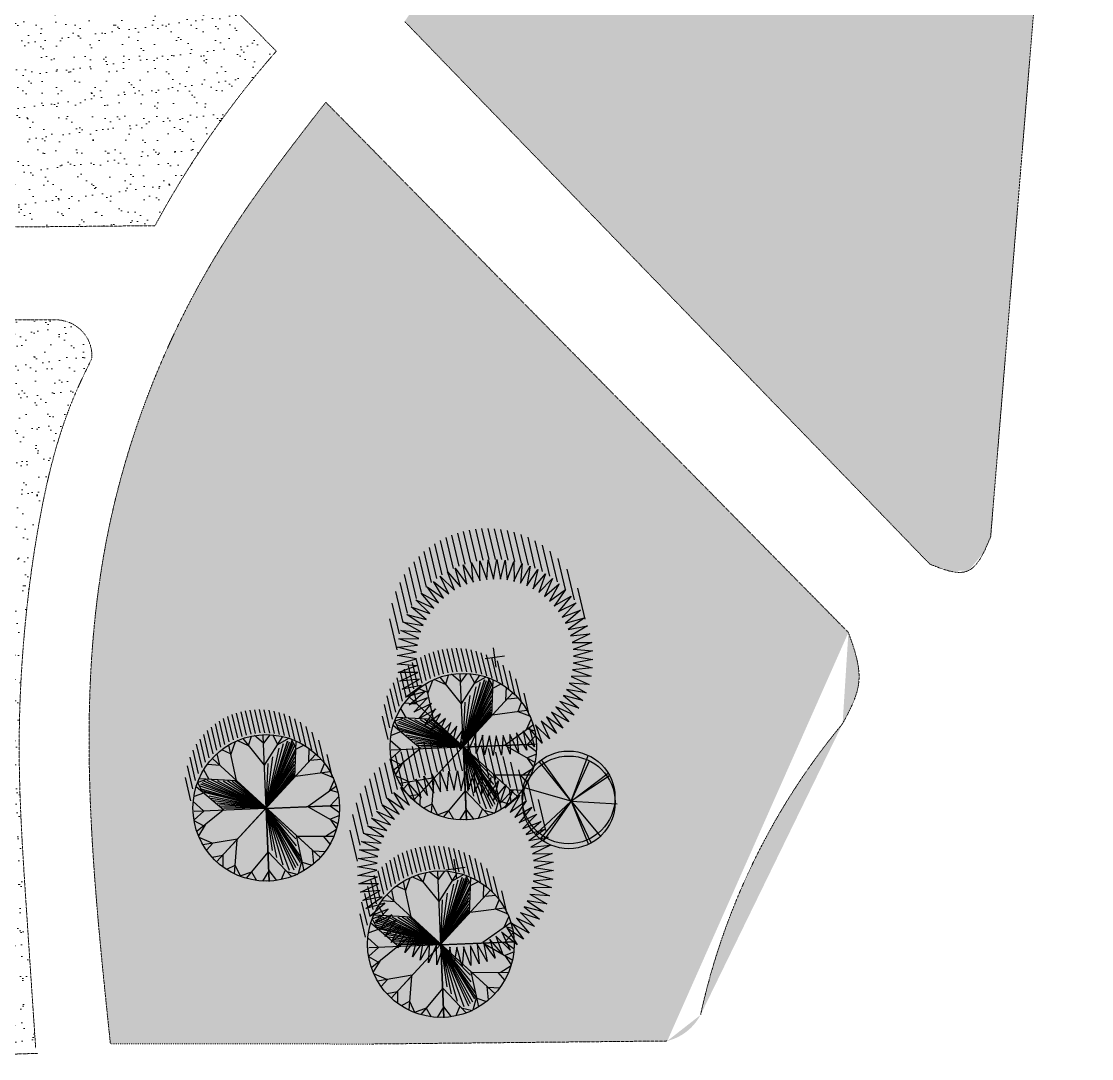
# Model space of a CAD drawing. Header units: millimetres. Extents: x 15176 to 113240, y 14038 to 107702.
# Drawn here: x 64114 to 85974, y 15911 to 37104 of the extents above; entities that cross this region are included whole.
import ezdxf

# ---------------------------------------------------------------- set-up
doc = ezdxf.new("R2010")
doc.units = ezdxf.units.MM
doc.linetypes.add('ACAD_ISO03W100', pattern=[30, 12, -18])
doc.layers.add('graas', color=72, linetype='Continuous')
doc.layers.add('plants', color=3, linetype='Continuous', lineweight=25)
pattern_1 = [(37.50000000000001, (25327.59192455947, 41406.08846742971), (-16.0003129598405, 489.4132373293423), [0, -386.08, 0, -431.8, 0, -412.75]), (7.499999999999989, (25327.59192455947, 41406.08846742971), (449.5232831380026, 716.8251005683543), [0, -208.2799999999999, 0, -347.9799999999998, 0, -133.3499999999999]), (327.5, (25015.17192455946, 41406.08846742971), (790.9923702414579, 1.437184678545691), [0, -127, 0, -457.2, 0, -596.9]), (317.5, (25015.17192455946, 41406.08846742971), (763.5564524722973, 222.9293232572162), [0, -63.5, 0, -299.72, 0, -342.9])]

# ---------------------------------------------------------------- blocks, each defined once
blk = doc.blocks.new('T11')
at = {"color": 82, "linetype": 'Continuous'}
for p, q in [((-0.0571580000000722, 0.3958949999996548), (-0.0531080000000657, 0.4959740000003876)), ((-0.0531080000000657, 0.4959740000003876), (-0.0219480000000658, 0.3993970000001354)), ((-0.022436000000198, 0.3993700000000899), (-0.0096789999997782, 0.4987160000000586)), ((-0.0096789999997782, 0.4987160000000586), (0.0129449999999451, 0.3997900000003938)), ((0.012456999999813, 0.3998050000000148), (0.0338240000000951, 0.4976599999999962)), ((0.0338240000000951, 0.4976599999999962), (0.0477399999999761, 0.3971419999998034)), ((0.0472549999999501, 0.3972000000003391), (0.0770689999999377, 0.4928190000000541)), ((0.0770689999999377, 0.4928190000000541), (0.0821710000000166, 0.3914699999995719)), ((-0.1891150000001289, 0.3524719999995796), (-0.2195379999998295, 0.4478989999997793)), ((-0.2195379999998295, 0.4478989999997793), (-0.1572259999998096, 0.367804000000433)), ((-0.1576749999999265, 0.3676130000003468), (-0.1796659999999974, 0.4653299999999945)), ((-0.1796659999999974, 0.4653299999999945), (-0.1245720000001711, 0.3801080000002912)), ((-0.1250359999999091, 0.3799550000003364), (-0.1384259999999813, 0.4792159999997239)), ((-0.1384259999999813, 0.4792159999997239), (-0.0909689999998591, 0.3895169999996142)), ((-0.0914450000000215, 0.3894060000002355), (-0.0961330000000089, 0.4894580000000133)), ((-0.0961330000000089, 0.4894580000000133), (-0.0566739999999299, 0.3959640000002764)), ((0.0816930000000866, 0.3915690000003451), (0.1197280000001228, 0.4842280000002575)), ((0.1155100000000857, 0.3829589999995733), (0.1614760000002207, 0.4719489999997677)), ((0.1197280000001228, 0.4842280000002575), (0.1159779999998136, 0.382818000000043)), ((0.1484479999999166, 0.3714350000000195), (0.2019940000000133, 0.4560789999995905)), ((0.1614760000002207, 0.4719489999997677), (0.1489010000000235, 0.3712519999999131)), ((0.1802550000002157, 0.3570840000002136), (0.240976000000046, 0.4367389999997613)), ((0.2019940000000133, 0.4560789999995905), (0.1806910000000244, 0.3568629999999757)), ((0.240976000000046, 0.4367389999997613), (0.2111060000001999, 0.3397560000003068)), ((-0.2474480000000767, 0.3142760000000635), (-0.2939799999999195, 0.4029710000004343)), ((-0.2939799999999195, 0.4029710000004343), (-0.2187060000001111, 0.3349129999996876)), ((-0.2191149999998743, 0.334646000000248), (-0.2577400000000125, 0.4270610000003217)), ((-0.2577400000000125, 0.4270610000003217), (-0.1886840000001939, 0.3527009999997972)), ((0.2106910000002244, 0.3400140000003375), (0.2781230000000505, 0.4140760000000228)), ((0.239524000000074, 0.3203560000001744), (0.3131539999999404, 0.3882579999999507)), ((0.2781230000000505, 0.4140760000000228), (0.23991500000011, 0.3200630000001183)), ((0.3131539999999404, 0.3882579999999507), (0.2668969999999717, 0.2979370000002746)), ((-0.2982619999997951, 0.2665329999999813), (-0.3594889999999396, 0.3458000000000538)), ((-0.3594889999999396, 0.3458000000000538), (-0.2735410000000229, 0.2918490000001839)), ((-0.2738970000000336, 0.2915130000001227), (-0.3279819999997926, 0.3758180000004359)), ((-0.3279819999997926, 0.3758180000004359), (-0.2470640000001367, 0.3145770000000994)), ((0.2665329999999813, 0.2982620000002498), (0.3458009999999376, 0.3594890000003943)), ((0.2915140000000065, 0.2738970000000336), (0.3758170000000973, 0.3279819999997926)), ((0.3458009999999376, 0.3594890000003943), (0.2918479999998453, 0.2735419999999067)), ((0.3758170000000973, 0.3279819999997926), (0.3145779999999831, 0.2470649999995658)), ((-0.3400139999998828, 0.2106910000002244), (-0.414075000000139, 0.2781240000003891)), ((-0.414075000000139, 0.2781240000003891), (-0.3200640000000021, 0.2399160000004485)), ((-0.3203570000000582, 0.2395230000001902), (-0.3882589999998345, 0.3131540000003952)), ((-0.3882589999998345, 0.3131540000003952), (-0.297935999999936, 0.2668970000004265)), ((0.3142760000000635, 0.2474480000000767), (0.4029719999998633, 0.2939800000003743)), ((0.4029719999998633, 0.2939800000003743), (0.3349140000000261, 0.2187059999996563)), ((-0.357082999999875, 0.1802539999998771), (-0.436739000000216, 0.240976000000046)), ((-0.436739000000216, 0.240976000000046), (-0.3397559999998521, 0.2111070000000836)), ((0.3346470000001318, 0.2191140000004452), (0.4270609999998669, 0.2577400000000125)), ((0.3524710000001505, 0.189115999999558), (0.4478989999997793, 0.2195380000002842)), ((0.4270609999998669, 0.2577400000000125), (0.3527009999997972, 0.1886839999997392)), ((0.4478989999997793, 0.2195380000002842), (0.3678039999999783, 0.1572249999999258)), ((-0.3714340000001357, 0.1484469999995781), (-0.456079999999929, 0.2019940000000133)), ((-0.456079999999929, 0.2019940000000133), (-0.3568620000000919, 0.1806909999995696)), ((0.3676120000000083, 0.1576750000003813), (0.4653290000001107, 0.179667000000336)), ((0.4653290000001107, 0.179667000000336), (0.3801079999998365, 0.1245710000002873)), ((-0.3915689999998904, 0.0816940000004251), (-0.4842269999999189, 0.1197279999996681)), ((-0.4842269999999189, 0.1197279999996681), (-0.3828170000001592, 0.1159779999998136)), ((-0.382959000000028, 0.1155109999999695), (-0.4719490000002224, 0.1614760000002207)), ((-0.4719490000002224, 0.1614760000002207), (-0.3712529999997969, 0.1489009999995687)), ((0.3799549999998817, 0.1250360000003639), (0.4792170000000624, 0.138426000000436)), ((0.4792170000000624, 0.138426000000436), (0.3895179999999527, 0.0909689999998591)), ((-0.4928190000000541, 0.0770700000002762), (-0.3914690000001428, 0.0821699999996781)), ((-0.3971990000000005, 0.0472550000004048), (-0.4928190000000541, 0.0770700000002762)), ((0.3894070000001193, 0.091443999999683), (0.4894580000000133, 0.0961319999996704)), ((0.3958950000001096, 0.0571579999996175), (0.4959739999999329, 0.0531080000000657)), ((0.4894580000000133, 0.0961319999996704), (0.3959650000001602, 0.0566730000000462)), ((-0.4987150000001748, -0.0096800000001167), (-0.399789999999939, 0.0129450000003999)), ((-0.49766099999988, 0.0338229999997566), (-0.3971409999999196, 0.0477389999996376)), ((-0.3998059999998986, 0.012456999999813), (-0.49766099999988, 0.0338229999997566)), ((-0.0500000000001819, 0), (0.0500000000001819, 0)), ((0, -0.0500009999996109), (0, 0.0500009999996109)), ((0.3993700000000899, 0.022436000000198), (0.4987150000001748, 0.0096800000001167)), ((0.4959739999999329, 0.0531080000000657), (0.3993970000001354, 0.0219479999996111)), ((0.4987150000001748, 0.0096800000001167), (0.399789999999939, -0.0129450000003999)), ((-0.3993700000000899, -0.022436000000198), (-0.4987150000001748, -0.0096800000001167)), ((-0.4959739999999329, -0.0531080000000657), (-0.3993970000001354, -0.0219479999996111)), ((-0.3958950000001096, -0.0571579999996175), (-0.4959739999999329, -0.0531080000000657)), ((0.49766099999988, -0.0338229999997566), (0.3971409999999196, -0.0477389999996376)), ((0.3971990000000005, -0.0472550000004048), (0.4928190000000541, -0.0770700000002762)), ((0.3998059999998986, -0.012456999999813), (0.49766099999988, -0.0338229999997566)), ((-0.4894580000000133, -0.0961319999996704), (-0.3959650000001602, -0.0566730000000462)), ((-0.3894070000001193, -0.091443999999683), (-0.4894580000000133, -0.0961319999996704)), ((-0.4792170000000624, -0.138426000000436), (-0.3895179999999527, -0.0909689999998591)), ((0.4928190000000541, -0.0770700000002762), (0.3914690000001428, -0.0821699999996781)), ((0.3915689999998904, -0.0816940000004251), (0.4842269999999189, -0.1197279999996681)), ((-0.3799549999998817, -0.1250360000003639), (-0.4792170000000624, -0.138426000000436)), ((-0.4653290000001107, -0.179667000000336), (-0.3801079999998365, -0.1245710000002873)), ((-0.3676120000000083, -0.1576750000003813), (-0.4653290000001107, -0.179667000000336)), ((-0.4478989999997793, -0.2195380000002842), (-0.3678039999999783, -0.1572249999999258)), ((0.4719490000002224, -0.1614760000002207), (0.3712529999997969, -0.1489009999995687)), ((0.3714340000001357, -0.1484469999995781), (0.456079999999929, -0.2019940000000133)), ((0.4842269999999189, -0.1197279999996681), (0.3828170000001592, -0.1159779999998136)), ((0.382959000000028, -0.1155109999999695), (0.4719490000002224, -0.1614760000002207)), ((-0.3524710000001505, -0.189115999999558), (-0.4478989999997793, -0.2195380000002842)), ((-0.4270609999998669, -0.2577400000000125), (-0.3527009999997972, -0.1886839999997392)), ((0.436739000000216, -0.240976000000046), (0.3397559999998521, -0.2111070000000836)), ((0.3400139999998828, -0.2106910000002244), (0.414075000000139, -0.2781240000003891)), ((0.456079999999929, -0.2019940000000133), (0.3568620000000919, -0.1806909999995696)), ((0.357082999999875, -0.1802539999998771), (0.436739000000216, -0.240976000000046)), ((-0.3346470000001318, -0.2191140000004452), (-0.4270609999998669, -0.2577400000000125)), ((-0.4029719999998633, -0.2939800000003743), (-0.3349140000000261, -0.2187059999996563)), ((-0.3142760000000635, -0.2474480000000767), (-0.4029719999998633, -0.2939800000003743)), ((-0.3758170000000973, -0.3279819999997926), (-0.3145779999999831, -0.2470649999995658)), ((0.3882589999998345, -0.3131540000003952), (0.297935999999936, -0.2668970000004265)), ((0.2982619999997951, -0.2665329999999813), (0.3594889999999396, -0.3458000000000538)), ((0.414075000000139, -0.2781240000003891), (0.3200640000000021, -0.2399160000004485)), ((0.3203570000000582, -0.2395230000001902), (0.3882589999998345, -0.3131540000003952)), ((-0.2915140000000065, -0.2738970000000336), (-0.3758170000000973, -0.3279819999997926)), ((-0.3458009999999376, -0.3594890000003943), (-0.2918479999998453, -0.2735419999999067)), ((-0.2665329999999813, -0.2982620000002498), (-0.3458009999999376, -0.3594890000003943)), ((-0.3131539999999404, -0.3882579999999507), (-0.2668969999999717, -0.2979370000002746)), ((-0.239524000000074, -0.3203560000001744), (-0.3131539999999404, -0.3882579999999507)), ((-0.2781230000000505, -0.4140760000000228), (-0.23991500000011, -0.3200630000001183)), ((0.3279819999997926, -0.3758180000004359), (0.2470640000001367, -0.3145770000000994)), ((0.2474480000000767, -0.3142760000000635), (0.2939799999999195, -0.4029710000004343)), ((0.3594889999999396, -0.3458000000000538), (0.2735410000000229, -0.2918490000001839)), ((0.2738970000000336, -0.2915130000001227), (0.3279819999997926, -0.3758180000004359)), ((-0.2106910000002244, -0.3400140000003375), (-0.2781230000000505, -0.4140760000000228)), ((-0.240976000000046, -0.4367389999997613), (-0.2111060000001999, -0.3397560000003068)), ((-0.1802550000002157, -0.3570840000002136), (-0.240976000000046, -0.4367389999997613)), ((-0.2019940000000133, -0.4560789999995905), (-0.1806910000000244, -0.3568629999999757)), ((-0.1484479999999166, -0.3714350000000195), (-0.2019940000000133, -0.4560789999995905)), ((-0.1614760000002207, -0.4719489999997677), (-0.1489010000000235, -0.3712519999999131)), ((0.1796659999999974, -0.4653299999999945), (0.1245720000001711, -0.3801080000002912)), ((0.1250359999999091, -0.3799550000003364), (0.1384259999999813, -0.4792159999997239)), ((0.2195379999998295, -0.4478989999997793), (0.1572259999998096, -0.367804000000433)), ((0.1576749999999265, -0.3676130000003468), (0.1796659999999974, -0.4653299999999945)), ((0.2577400000000125, -0.4270610000003217), (0.1886840000001939, -0.3527009999997972)), ((0.1891150000001289, -0.3524719999995796), (0.2195379999998295, -0.4478989999997793)), ((0.2939799999999195, -0.4029710000004343), (0.2187060000001111, -0.3349129999996876)), ((0.2191149999998743, -0.334646000000248), (0.2577400000000125, -0.4270610000003217)), ((-0.1155100000000857, -0.3829589999995733), (-0.1614760000002207, -0.4719489999997677)), ((-0.1197280000001228, -0.4842280000002575), (-0.1159779999998136, -0.382818000000043)), ((-0.0816930000000866, -0.3915690000003451), (-0.1197280000001228, -0.4842280000002575)), ((-0.0770689999999377, -0.4928190000000541), (-0.0821710000000166, -0.3914699999995719)), ((-0.0472549999999501, -0.3972000000003391), (-0.0770689999999377, -0.4928190000000541)), ((-0.0338240000000951, -0.4976599999999962), (-0.0477399999999761, -0.3971419999998034)), ((-0.012456999999813, -0.3998050000000148), (-0.0338240000000951, -0.4976599999999962)), ((0.0096789999997782, -0.4987160000000586), (-0.0129449999999451, -0.3997900000003938)), ((0.022436000000198, -0.3993700000000899), (0.0096789999997782, -0.4987160000000586)), ((0.0531080000000657, -0.4959740000003876), (0.0219480000000658, -0.3993970000001354)), ((0.0571580000000722, -0.3958949999996548), (0.0531080000000657, -0.4959740000003876)), ((0.0961330000000089, -0.4894580000000133), (0.0566739999999299, -0.3959640000002764)), ((0.1384259999999813, -0.4792159999997239), (0.0909689999998591, -0.3895169999996142)), ((0.0914450000000215, -0.3894060000002355), (0.0961330000000089, -0.4894580000000133))]:
    blk.add_line(p, q, dxfattribs=at)
blk = doc.blocks.new('*X27')
at = {"color": 0}
for p, q in [((7.995964811032191, 13.28125), (8.157783866036956, 13.28125)), ((8.071224623011533, 13.25), (8.233043678016283, 13.25)), ((8.123792995025271, 13.21875), (8.285612050030016, 13.21875)), ((8.164964926502805, 13.1875), (8.326783981507544, 13.1875)), ((8.198714148590668, 13.15625), (8.360533203595407, 13.15625)), ((8.227000176368897, 13.125), (8.388819231373635, 13.125)), ((8.250959552350487, 13.09375), (8.412778607355223, 13.09375)), ((8.271318105013945, 13.0625), (8.43313716001868, 13.0625)), ((8.28856912068646, 13.03125), (8.450388175691195, 13.03125)), ((8.303061916825666, 13), (8.4648809718304, 13)), ((8.315050334816608, 12.96875), (8.47686938982134, 12.96875)), ((8.324721190037453, 12.9375), (8.486540245042185, 12.9375)), ((8.332211801236857, 12.90625), (8.494030856241592, 12.90625)), ((8.337621130199329, 12.875), (8.499440185204064, 12.875)), ((8.34101693128403, 12.84375), (8.502835986288762, 12.84375)), ((8.342440235567718, 12.8125), (8.50425929057245, 12.8125)), ((8.341907907775509, 12.78125), (8.503726962780243, 12.78125)), ((8.334927690324987, 12.71875), (8.49674674532972, 12.71875)), ((8.339413663043858, 12.75), (8.501232718048593, 12.75)), ((8.319731026501376, 12.65625), (8.481550081506109, 12.65625)), ((8.328394828535162, 12.6875), (8.490213883539896, 12.6875)), ((8.295491766881273, 12.59375), (8.457310821886008, 12.59375)), ((8.308817528247237, 12.625), (8.47063658325197, 12.625)), ((8.279533142717968, 12.5625), (8.441352197722702, 12.5625)), ((8.23839343998618, 12.5), (8.400212494990916, 12.5)), ((8.260640315670857, 12.53125), (8.422459370675591, 12.53125)), ((8.181104577386034, 12.4375), (8.342923632390773, 12.4375)), ((8.21218751078164, 12.46875), (8.374006565786377, 12.46875)), ((8.143638267299758, 12.40625), (8.305457322304502, 12.40625)), ((8.034562227647518, 12.34375), (8.196381282652291, 12.34375)), ((8.096984765041388, 12.375), (8.258803820046149, 12.375)), ((7.926529839722778, 12.3125), (8.08834889472758, 12.3125))]:
    blk.add_line(p, q, dxfattribs=at)
blk = doc.blocks.new('SHADOW1')
blk.add_blockref('*X27', (-7.842490835048404, -12.80538684877296))
blk = doc.blocks.new('T40C')
at = {"color": 82, "linetype": 'Continuous'}
for p, q in [((-0.0015539999999419, 0.0137749689820339), (-0.0015539999999419, 0.5114739689825001)), ((-0.0015539999999419, 0.5114739689825001), (-0.0015539999999419, -0.4769480310178551)), ((-0.2000170000001162, 0.2177959689825002), (-0.2512870000000476, 0.4459259689820101)), ((-0.2374279999999089, 0.3842559689819609), (-0.221002000000226, 0.4586119689820407)), ((-0.1327099999998609, 0.4380449689824673), (-0.2166360000001077, 0.460739968982125)), ((-0.0046550000001844, 0.298380968982201), (-0.1711030000001301, 0.4799189689820196)), ((-0.1219219999998131, 0.4262809689826099), (-0.1133199999999306, 0.5002069689826385)), ((-0.0015539999999419, 0.4443909689825887), (-0.0549750000000131, 0.506911968982422)), ((-0.0015539999999419, 0.436354968982414), (0.058516999999938, 0.5048359689826611)), ((-0.0015539999999419, 0.2889129689820038), (0.1386210000000574, 0.4895789689826415)), ((0.1040929999999207, 0.4401509689823797), (0.0753660000000309, 0.5037969689819874)), ((0.0979069999998501, 0.4312939689825726), (0.1805829999998423, 0.475146968982699)), ((0.2217279999999846, 0.4068259689820479), (0.1848150000000714, 0.4759459689821597)), ((0.2090880000000652, 0.2244179689823795), (0.2252260000000206, 0.457306968982266)), ((0.3507890000000771, 0.3661189689819366), (-0.3486699999998564, -0.3333400310175421)), ((-0.3044960000001993, 0.3219459689826181), (-0.3130409999998847, 0.3997969689826277)), ((-0.2368630000000849, 0.3817479689823813), (-0.2975870000000214, 0.411771968982066)), ((0.2207899999998517, 0.3932869689824656), (0.2878519999999298, 0.4166179689818819)), ((0.2979080000000067, 0.3132369689819825), (0.3134490000002188, 0.3990379689821566)), ((-0.3837789999997767, 0.2522999689826975), (-0.408382999999958, 0.2975499689819117)), ((-0.3054699999997865, 0.3229189689818668), (-0.3893480000001546, 0.3230529689826653)), ((0.0010600000000522, 0.016388968982028), (-0.3443229999998039, 0.3617729689822227)), ((-0.3443229999998039, 0.3617729689822227), (0.3464439999997921, -0.3289950310181666)), ((0.3008300000001327, 0.3161599689819923), (0.3800750000000335, 0.3306309689824047)), ((0.3847040000000561, 0.2335429689819648), (0.4046750000002248, 0.2984089689825851)), ((-0.3770150000000285, 0.2508809689825284), (-0.4491619999998875, 0.2275149689821774)), ((-0.2033929999997781, 0.2144309689820147), (-0.4334990000002108, 0.2627389689823758)), ((0.2091550000000097, 0.2253619689827246), (0.4418000000000575, 0.2362039689824087)), ((0.3861040000001594, 0.2336089689824803), (0.4596569999998792, 0.1963229689827131)), ((0.3914690000001428, 0.2338589689825312), (0.3982270000001336, 0.2341739689818496)), ((-0.2946200000001227, 0.0137749689820339), (-0.4744460000001709, 0.1634729689822052)), ((-0.4277539999998226, 0.1246049689825668), (-0.4600740000000769, 0.2089529689819756)), ((0.2937149999997928, 0.0137749689820339), (0.4737810000001446, 0.1555339689821267)), ((0.4262840000001233, 0.118141968981945), (0.4586340000000746, 0.1988829689826161)), ((-0.4280859999998938, 0.1248809689823247), (-0.4899129999998877, 0.1006239689822905)), ((0.4291299999999865, 0.120381968982656), (0.4873080000002119, 0.0977579689824779)), ((-0.4417889999999716, 0.0137749689820339), (-0.4967200000000958, 0.063408968982003)), ((-0.4276759999997921, 0.0137749689820339), (-0.4952309999998761, -0.044283031017585)), ((0.4953169999998863, 0.0137749689820339), (-0.4938689999999042, 0.0137749689820339)), ((-0.2846349999999802, 0.0167399689826198), (-0.4720790000001216, -0.1432080310178208)), ((-0.0015539999999419, 0.0137749689820339), (-0.2916650000001937, 0.0059429689827084)), ((-0.0015539999999419, 0.0137749689820339), (-0.0528349999999591, -0.0020930310174663)), ((-0.0015539999999419, 0.0137749689820339), (-0.0528349999999591, -0.0020930310174663)), ((-0.0015539999999419, 0.0137749689820339), (0.0010600000000522, 0.016388968982028)), ((-0.0015539999999419, 0.0137749689820339), (0.4953169999998863, 0.0137749689820339)), ((0.284979999999905, 0.0137749689820339), (0.4722489999999198, -0.13302203101739)), ((0.2916989999998805, 0.0137749689820339), (0.3746919999998681, 0.0137749689820339)), ((0.4314760000002025, 0.0137749689820339), (0.4910039999999753, 0.0678609689821315)), ((0.4349240000001373, 0.0169079689821956), (0.4927379999999175, -0.0276260310174621)), ((-0.429410000000189, -0.1067990310175446), (-0.4873739999998179, -0.0863020310180218)), ((-0.4387120000001232, -0.1147360310178556), (-0.4590370000000803, -0.1779190310180638)), ((0.4191289999998844, -0.091383031017358), (0.4832999999998719, -0.0908910310181454)), ((0.4216989999999896, -0.093396031017619), (0.4533190000001923, -0.1840350310176291)), ((-0.3711629999997967, -0.2191800310174585), (-0.4529449999999997, -0.1923010310174504)), ((-0.2066180000001623, -0.1905600310174123), (-0.4335219999998117, -0.2300270310179258)), ((-0.2067480000000614, -0.1914180310177471), (-0.2413719999999557, -0.4204180310180163)), ((0.2041709999998602, -0.18672203101778), (0.2148520000000644, -0.4325490310175155)), ((0.207140999999865, -0.18969203101733), (0.4317769999997836, -0.2236440310180114)), ((0.3628359999997883, -0.2132240310174893), (0.4475790000001325, -0.1967410310180639)), ((0.3754509999998845, -0.2151300310179067), (0.3928270000001248, -0.2870600310179725)), ((-0.371157999999923, -0.2191800310174585), (-0.3953010000000177, -0.2871630310173714)), ((-0.0015539999999419, -0.2596290310175391), (-0.1423620000000483, -0.4598530310177011)), ((-0.0015539999999419, -0.2564830310175239), (0.1599949999999808, -0.4525260310174417)), ((0.3007290000000467, -0.2832810310173954), (0.387391000000207, -0.2905470310179226)), ((0.3007729999999356, -0.2851340310180603), (0.3017239999999219, -0.3787290310174285)), ((-0.312626999999793, -0.2937890310176954), (-0.3837079999998423, -0.3015960310176524)), ((-0.312445999999909, -0.297118031017817), (-0.3081750000001193, -0.3761220310179851)), ((-0.2322439999998096, -0.3600510310179743), (-0.2901510000001508, -0.3881670310174741)), ((-0.2314580000002024, -0.3548460310175869), (-0.2032500000000255, -0.439387031017759)), ((-0.1045709999998508, -0.4061170310178568), (-0.1916740000001482, -0.4425170310178146)), ((-0.1085809999999583, -0.4118180310179014), (-0.0868559999998979, -0.4727290310174794)), ((-0.0015539999999419, -0.4144080310179561), (-0.04696899999999, -0.4779440310176142)), ((-0.0015539999999419, -0.4109140310174553), (0.051499000000149, -0.4769660310175823)), ((0.1172059999998964, -0.4006020310180247), (0.0946549999998751, -0.4728260310175756)), ((0.1259260000001632, -0.4111830310175719), (0.1857329999998001, -0.4427920310181435)), ((0.2123120000001109, -0.3740560310179717), (0.1875350000000253, -0.4420470310178644)), ((0.2119910000001255, -0.3666760310179598), (0.2724349999998594, -0.3967290310174576))]:
    blk.add_line(p, q, dxfattribs=at)
at = {"color": 31, "linetype": 'Continuous'}
for p, q in [((-0.0015539999999419, 0.0137749689820339), (0.1054070000000138, 0.4377799689818858)), ((0.0010600000000522, 0.016388968982028), (0.1416540000000168, 0.434909968982538)), ((-0.0015539999999419, 0.0137749689820339), (0.1166320000002088, 0.4328059689823931)), ((-0.0015539999999419, 0.0137749689820339), (0.2032939999999144, 0.413480968982185)), ((-0.0015539999999419, 0.0137749689820339), (0.0851659999998446, 0.4075499689824937)), ((0.0010600000000522, 0.016388968982028), (0.1801099999997859, 0.4343369689822794)), ((0.0010600000000522, 0.016388968982028), (0.1609749999997803, 0.4320409689826192)), ((0.0010600000000522, 0.016388968982028), (0.3507890000000771, 0.3661189689819366)), ((-0.0015539999999419, 0.0137749689820339), (0.2071580000001632, 0.3566559689825226)), ((-0.0015539999999419, 0.0137749689820339), (0.1988780000001498, 0.2925589689821209)), ((0.0010600000000522, 0.016388968982028), (0.049101999999948, 0.3369479689827131)), ((0.0010600000000522, 0.016388968982028), (0.0174550000001545, 0.3021259689821818)), ((-0.0015539999999419, 0.0137749689820339), (0.1836060000000543, 0.2378379689826033)), ((-0.0015539999999419, 0.0137749689820339), (-0.4476979999999458, -0.155924031018003)), ((-0.0015539999999419, 0.0137749689820339), (-0.4464100000000144, -0.1312430310181298)), ((-0.0015539999999419, 0.0137749689820339), (-0.4421779999997852, -0.1429140310174262)), ((-0.0015539999999419, 0.0137749689820339), (-0.437945000000127, -0.1735270310173291)), ((-0.0015539999999419, 0.0137749689820339), (-0.4327939999998307, -0.1117270310178355)), ((-0.0015539999999419, 0.0137749689820339), (-0.4324249999999665, -0.1861560310180721)), ((-0.4324249999999665, -0.1861560310180721), (-0.0015539999999419, 0.0137749689820339)), ((-0.0015539999999419, 0.0137749689820339), (-0.4145779999998922, -0.0968020310174325)), ((-0.0015539999999419, 0.0137749689820339), (-0.4013300000001436, -0.1945740310175097)), ((-0.0015539999999419, 0.0137749689820339), (-0.3864260000000286, -0.0774780310175629)), ((-0.0015539999999419, 0.0137749689820339), (-0.3647150000001602, -0.0593020310179782)), ((-0.0015539999999419, 0.0137749689820339), (-0.3588270000000193, -0.1966790310179931)), ((-0.0015539999999419, 0.0137749689820339), (-0.3308569999999236, -0.0302180310172844)), ((-0.0015539999999419, 0.0137749689820339), (-0.3155849999998281, -0.0151040310174722)), ((-0.0015539999999419, 0.0137749689820339), (-0.3006810000001678, -0.0041970310176112)), ((-0.0015539999999419, 0.0137749689820339), (-0.2861450000000332, -0.1863460310178198)), ((-0.0015539999999419, 0.0137749689820339), (-0.2311300000001211, -0.1809890310178162)), ((-0.0015539999999419, 0.0137749689820339), (0.0088070000001608, -0.2668980310172628)), ((-0.0015539999999419, 0.0137749689820339), (0.0242619999999079, -0.2768460310180672)), ((-0.0015539999999419, 0.0137749689820339), (0.0408219999999346, -0.3032510310176804)), ((-0.0015539999999419, 0.0137749689820339), (0.0625350000000253, -0.3241060310174362)), ((-0.0015539999999419, 0.0137749689820339), (0.0871900000001915, -0.3518490310179914)), ((-0.0015539999999419, 0.0137749689820339), (0.1103750000002037, -0.387820031017327)), ((-0.0015539999999419, 0.0137749689820339), (0.1339269999998578, -0.4063780310179936)), ((-0.0015539999999419, 0.0137749689820339), (0.1521429999997963, -0.4201550310181119)), ((-0.0015539999999419, 0.0137749689820339), (0.1668629999999212, -0.421111031017972)), ((-0.0015539999999419, 0.0137749689820339), (0.1801099999997859, -0.4201550310181119)), ((-0.0015539999999419, 0.0137749689820339), (0.1959350000001905, -0.4201550310181119)), ((-0.0015539999999419, 0.0137749689820339), (0.2012700000000223, -0.3954730310179002)), ((-0.0015539999999419, 0.0137749689820339), (0.2071580000001632, -0.3832280310180067)), ((-0.0015539999999419, 0.0137749689820339), (0.206239000000096, -0.3646680310175725)), ((-0.0015539999999419, 0.0137749689820339), (0.2018229999998766, -0.3233400310173238)), ((-0.0015539999999419, 0.0137749689820339), (0.2038470000002235, -0.305164031017739)), ((-0.0015539999999419, 0.0137749689820339), (0.2043979999998555, -0.2808650310180383)), ((-0.0015539999999419, 0.0137749689820339), (0.198327000000063, -0.250443031017312)), ((-0.0015539999999419, 0.0137749689820339), (0.1970400000000154, -0.2334140310176736)), ((-0.0015539999999419, 0.0137749689820339), (0.2007189999999355, -0.2173430310176627)), ((-0.0015539999999419, 0.0137749689820339), (0.1959350000001905, -0.1959130310178807)), ((-0.0528349999999591, -0.0020930310174663), (-0.4550580000000082, -0.166447031017924)), ((-0.0528349999999591, -0.0020930310174663), (-0.346313999999893, -0.0449520310176013))]:
    blk.add_line(p, q, dxfattribs=at)
at = {"color": 82, "linetype": 'Continuous'}
blk.add_circle((-0.0015539999999419, 0.0137749689820339), 0.496022, dxfattribs=at)
blk = doc.blocks.new('T41')
at = {"color": 86, "linetype": 'Continuous'}
for p, q in [((0.0043272109337522, 0.0045493380821426), (-0.0823507890663677, 0.4689983380822014)), ((0.0043272109337522, 0.0045493380821426), (-0.0543787890660496, 0.4748823380823524)), ((0.0043272109337522, 0.0045493380821426), (-0.1952347890660349, 0.4321823380823844)), ((0.0043272109337522, 0.0045493380821426), (0.3816842109335994, 0.3236013380819713)), ((0.0043272109337522, 0.0045493380821426), (0.4073082109339339, 0.2920953380817082)), ((0.0043272109337522, 0.0045493380821426), (0.442125210933682, 0.2379613380817318)), ((0.0043272109337522, 0.0045493380821426), (-0.4433617890663299, 0.1537783380817928)), ((-0.4422097890660552, -0.1438596619182135), (0.0043272109337522, 0.0045493380821426)), ((0.0043272109337522, 0.0045493380821426), (-0.4350187890663619, -0.1715196619179551)), ((0.0043272109337522, 0.0045493380821426), (-0.2846247890661289, -0.4011966619182203)), ((0.0043272109337522, 0.0045493380821426), (-0.2845517890664269, -0.3425516619181508)), ((0.0043272109337522, 0.0045493380821426), (0.437030210933699, -0.2558746619179146)), ((0.0043272109337522, 0.0045493380821426), (0.2116652109339157, -0.4693106619179161)), ((0.0043272109337522, 0.0045493380821426), (0.1860902109337985, -0.4799346619174685))]:
    blk.add_line(p, q, dxfattribs=at)
at = {"color": 3, "linetype": 'Continuous'}
for centre in [(0.0287372109337412, 0.0103533380824956), (0.0179022109336984, -0.0390206619176752)]:
    blk.add_circle(centre, 0.471905, dxfattribs=at)

msp = doc.modelspace()

# ---------------------------------------------------------------- hatches: boundary and pattern name
at = {"layer": 'graas', "linetype": 'ByBlock', "lineweight": 13}
h = msp.add_hatch(dxfattribs=at)
h.set_pattern_fill('AR-SAND', color=256, scale=10, angle=69, style=0)
h.set_pattern_definition(pattern_1)
edge = h.paths.add_edge_path()
edge.add_line((71940.07396321523, 37104.82741200941), (82670.10213398343, 26013.36469020208))
edge.add_line((82670.10213398343, 26013.36469020208), (83095.16115037884, 25868.19542114114))
edge.add_line((83095.16115037884, 25868.19542114114), (83467.6331924054, 25887.02375969895))
edge.add_line((83467.6331924054, 25887.02375969893), (83768.94280863181, 26251.96627042624))
edge.add_line((83768.94280863181, 26251.96627042626), (83911.94757020523, 26572.46209900967))
edge.add_line((83911.94757020523, 26572.46209900966), (86752.6766322935, 61655.93990554454))
edge.add_line((86752.6766322935, 61655.93990554454), (77980.08506963603, 61608.10181913681))
edge.add_line((77980.08506963606, 61608.10181913682), (78001.98617270896, 57591.85772457998))
edge.add_line((78001.98617270894, 57591.85772457998), (78630.88261371588, 55949.64366769405))
edge.add_line((78630.88261371589, 55949.64366769404), (78978.83297055938, 54470.16211548047))
edge.add_line((78978.83297055936, 54470.16211548049), (79120.74152788753, 51990.76391319367))
edge.add_line((79120.74152788753, 51990.76391319366), (78525.43108226033, 48971.00456123354))
edge.add_line((78525.43108226033, 48971.00456123354), (77312.14276735518, 45855.67716936169))
edge.add_line((77312.1427673552, 45855.6771693617), (75900.83655671965, 43231.38114680022))
edge.add_line((75900.83655671965, 43231.38114680021), (74241.16271452149, 40562.72638656139))
edge.add_line((74241.16271452149, 40562.72638656141), (71942.50416337633, 37102.31535201623))
h = msp.add_hatch(dxfattribs=at)
h.set_pattern_fill('AR-SAND', color=256, scale=10, angle=69, style=0)
h.set_pattern_definition(pattern_1)
edge = h.paths.add_edge_path()
edge.add_arc((58944.04012134013, 47605.47457867561), 9185.795143517362, 278.1766252255607, 312.0206687267887)
edge.add_line((60261.65274603904, 32869.19615151847), (66842.13234724369, 32928.93071396844))
edge.add_line((60261.65274603904, 32869.19615151847), (60250.49099332381, 38513.05913844565))
edge.add_arc((84011.93723657011, 23640.50450507499), 19521.19518307208, 138.8132859633811, 151.5877432445707)
edge.add_line((69320.9176802735, 36495.50375720006), (65092.99892436475, 40781.31616482168))
h = msp.add_hatch(dxfattribs=at)
h.set_pattern_fill('AR-SAND', color=256, scale=10, angle=69, style=0)
h.set_pattern_definition(pattern_1)
edge = h.paths.add_edge_path()
edge.add_spline(control_points=[(65932.37142829126, 16210.68463050996), (65563.4107611943, 19730.52353719974), (64971.96618277355, 25372.83130581945), (67556.37610251273, 31882.09673663994), (69588.33713681818, 34496.46303279069), (70330.99297257152, 35451.98056184451)], knot_values=[0, 0, 0, 0, 10445.8920594112, 16744.78278109815, 20373.02220686528, 20373.02220686528, 20373.02220686528, 20373.02220686528], degree=3, periodic=0)
edge.add_line((81006.50120869814, 24617.85691115769), (70330.99297257829, 35451.98056184191))
edge.add_arc((91648.0826001201, 13825.27504794268), 13982.65380606962, 140.3124540013202, 167.707589513142)
edge.add_spline(control_points=[(80887.89382016781, 22754.60564324446), (81038.40564496236, 23034.71878862707), (81360.03494714, 23633.29365544024), (81129.27380509322, 24275.94502531507), (81006.50120869812, 24617.85691115764)], knot_values=[0, 0, 0, 0, 912.0635942729514, 1948.992232125991, 1948.992232125991, 1948.992232125991, 1948.992232125991], degree=3, periodic=0)
edge.add_arc((77046.67880862707, 17302.61327715631), 1064.301993406106, 284.1187279764029, 331.9537589593303)
edge.add_line((77306.29613933529, 16270.46136257969), (71280.94326553574, 16208.6491783383))
edge.add_line((71280.94326553575, 16208.6491783383), (65932.37142829869, 16210.684630509))
h = msp.add_hatch(dxfattribs=at)
h.set_pattern_fill('AR-SAND', color=256, scale=10, angle=69, style=0)
h.set_pattern_definition(pattern_1)
edge = h.paths.add_edge_path()
edge.add_spline(control_points=[(64405.54594209339, 16122.15807835635), (64340.13104431101, 17105.26492542104), (64203.88176113358, 19152.92696786666), (64017.9001294137, 21985.49355612794), (64143.17135751102, 24610.66064297743), (64462.9373268263, 27040.13054894647), (64924.79203183559, 28936.61089792184), (65435.93929366517, 29976.64502507172), (65550.9091401803, 30210.57480010553)], knot_values=[0, 0, 0, 0, 2956.386650899334, 6157.703759173526, 8507.77210858961, 10823.70477043183, 13515.96860108362, 14297.25786044907, 14297.25786044907, 14297.25786044907, 14297.25786044907], degree=3, periodic=0)
edge.add_line((60243.83556841357, 31022.95468622592), (64834.18578079386, 31004.70838111507))
edge.add_line((60313.51817587912, 16814.24632361956), (60243.83556841355, 31022.9546862259))
edge.add_arc((64815.22648546178, 30264.26289182031), 740.6881783130568, 356.7703419830622, 448.5332474658077)
edge.add_line((61173.93646353387, 15910.90011630734), (64405.54594209337, 16122.15807835634))
edge.add_arc((61164.11484543027, 16762.98350796031), 852.139994672704, 176.5511330803624, 270.660395861049)

# ---------------------------------------------------------------- linework, layer by layer
at = {"color": 7, "linetype": 'ACAD_ISO03W100', "lineweight": 20, "ltscale": 0.05}
for p, q in [((83911.94757019848, 26572.46209901231, -3249.999999995141), (85260.3325938689, 43041.08289211371, -3209.999999995208)), ((69320.9176802735, 36495.50375720006, -2369.999999996461), (65092.99892436474, 40781.31616482168, -2049.999999996946)), ((82670.1021339834, 26013.36469020208, -3179.999999995281), (71942.50416337635, 37102.31535201622, -2419.999999996397)), ((60261.65274603904, 32869.19615151847, -2069.999999996927), (66842.13234724369, 32928.93071396844, -2199.999999996728)), ((60243.83556841357, 31022.95468622592, -3679.999999994504), (64834.18578079386, 31004.70838111508, -2109.999999996859)), ((77306.29613933529, 16270.46136257969, -3139.99999999532), (71280.94326553575, 16208.6491783383, -1959.999999997077)), ((61173.93646353387, 15910.90011630734, -1889.999999997189), (64448.97653884476, 16018.36873998676, -1889.999999997189))]:
    msp.add_line(p, q, dxfattribs=at)
at = {"color": 7, "linetype": 'ACAD_ISO03W100', "lineweight": 20, "ltscale": 0.6}
msp.add_line((81006.50120869814, 24617.85691115769, -3149.999999995295), (70330.99297257827, 35451.98056184189, -176709.9999997358), dxfattribs=at)
at = {"color": 7, "linetype": 'ACAD_ISO03W100', "lineweight": 20, "ltscale": 1.5}
msp.add_line((71280.94326553575, 16208.6491783383, -1959.999999997077), (65932.37142829868, 16210.684630509, -176709.9999997358), dxfattribs=at)
at = {"color": 7, "linetype": 'ACAD_ISO03W100', "lineweight": 20, "ltscale": 0.05}
for centre, radius, start, end in [((84011.93723657011, 23640.50450507499, -2199.999999996728), 19521.19518307208, 138.8132859633511, 151.5877432443677), ((91648.0826001201, 13825.27504794268, -3219.999999995184), 13982.65380606962, 140.3124540014882, 167.7075895132237)]:
    msp.add_arc(centre, radius, start, end, dxfattribs=at)
at = {"color": 7, "linetype": 'ACAD_ISO03W100', "lineweight": 20, "ltscale": 0.03}
msp.add_arc((64815.22648546178, 30264.26289182031, -2099.999999996855), 740.6881783130568, 356.7703419831495, 88.5332474651391, dxfattribs=at)
at = {"color": 7, "linetype": 'ACAD_ISO03W100', "lineweight": 20, "ltscale": 0.05}
for points, knots in [([(65932.37142829126, 16210.68463050996, -176709.9999997358), (65563.41076119433, 19730.52353719974, -176709.9999997357), (64971.96618277358, 25372.83130581943, -176709.9999997357), (67556.37610251273, 31882.09673663995, -176709.9999997359), (69588.33713681818, 34496.46303279069, -176709.9999997358), (70330.99297257152, 35451.98056184451, -176709.9999997358)], [0, 0, 0, 0, 10445.89205941118, 16744.78278109813, 20373.02220686528, 20373.02220686528, 20373.02220686528, 20373.02220686528]), ([(64405.54594209339, 16122.15807835635, -176709.9999997358), (64340.13104431102, 17105.26492542105, -176709.9999997358), (64203.88176113356, 19152.92696786667, -176709.9999997358), (64017.9001294137, 21985.49355612793, -176709.9999997357), (64143.17135751103, 24610.66064297742, -176709.9999997358), (64462.9373268263, 27040.13054894648, -176709.9999997358), (64924.79203183558, 28936.61089792186, -176709.9999997357), (65435.93929366516, 29976.64502507173, -176709.9999997358), (65550.9091401803, 30210.57480010553, -176709.9999997358)], [0, 0, 0, 0, 2956.386650899348, 6157.703759173525, 8507.772108589608, 10823.70477043182, 13515.96860108363, 14297.25786044908, 14297.25786044908, 14297.25786044908, 14297.25786044908])]:
    msp.add_open_spline(points, degree=3, knots=knots, dxfattribs=at)
at = {"color": 7, "linetype": 'ACAD_ISO03W100', "lineweight": 20, "ltscale": 0.02, "extrusion": (-0.06286604374294083, 0.01469501489180044, -0.9979137823887596)}
msp.add_open_spline([(82670.10213398343, 26013.36469020208, -3179.999999995243), (82949.08886790267, 25903.60470780075, -3199.191754966634), (83534.54885485544, 25673.27089600297, -3239.466087933318), (83782.27125946956, 26263.49496926255, -3246.380488856826), (83911.94757020523, 26572.46209900966, -3249.999999995127)], degree=3, knots=[0, 0, 0, 0, 775.2044891555217, 1626.784197696398, 1626.784197696398, 1626.784197696398, 1626.784197696398], dxfattribs=at)
at = {"color": 7, "linetype": 'ACAD_ISO03W100', "lineweight": 20, "ltscale": 0.041, "extrusion": (-0.07901620029374996, 0.04244717370712223, -0.9959692151544723)}
msp.add_open_spline([(80887.89382016781, 22754.60564324446, -3219.999999995185), (81038.40564496233, 23034.71878862706, -3220.002872729398), (81360.03494713997, 23633.29365544022, -3220.009011486278), (81129.27380509322, 24275.94502531508, -3174.312214579638), (81006.50120869812, 24617.85691115764, -3149.999999995302)], degree=3, knots=[0, 0, 0, 0, 912.0635942729556, 1948.992232125985, 1948.992232125985, 1948.992232125985, 1948.992232125985], dxfattribs=at)

# ---------------------------------------------------------------- block references
at = {"layer": 'plants'}
for name, p, xscale, yscale, zscale, rotation in [('SHADOW1', (73786.61658681097, 24106.25154911232, -176709.9999997358), 4009.551005982274, 4009.551005982274, 4009.551005982274, 103.3444740000002), ('T11', (73786.61658681097, 24106.25154911232, -176709.9999997358), 4009.551005982276, 4009.551005982276, 4009.551005982276, 97.79999999999994), ('SHADOW1', (73106.79713995798, 22310.21710130191, -176709.9999997358), 3017.934968268326, 3017.934968268326, 3017.934968268326, 103.3444740000001), ('T40C', (73106.79713995798, 22310.21710130191, -176709.9999997358), 3017.934968268316, 3017.934968268316, 3017.934968268316, 227.4000000000005), ('SHADOW1', (69081.69047347308, 21058.05875681253, -18975.03626282736), 3017.934968268326, 3017.934968268326, 3017.934968268326, 103.3444740000001), ('T40C', (69081.69047347308, 21058.05875681253, -18975.03626282736), 3017.934968268316, 3017.934968268316, 3017.934968268316, 227.4000000000005), ('SHADOW1', (72981.02185179497, 19789.21516718794, -176709.9999997358), 4009.551005982274, 4009.551005982274, 4009.551005982274, 103.3444740000002), ('T41', (75346.22112731013, 21181.19783431836, -18975.03626282737), 2007.550241130811, 2007.550241130811, 2007.550241130811, 194.9999999999991), ('T11', (72981.02185179497, 19789.21516718794, -176709.9999997358), 4009.551005982276, 4009.551005982276, 4009.551005982276, 97.79999999999994), ('SHADOW1', (72648.65444899755, 18273.26834330687, -176709.9999997358), 3017.934968268326, 3017.934968268326, 3017.934968268326, 103.3444740000001), ('T40C', (72648.65444899755, 18273.26834330687, -176709.9999997358), 3017.934968268316, 3017.934968268316, 3017.934968268316, 227.4000000000005)]:
    msp.add_blockref(name, p, dxfattribs=dict(at, xscale=xscale, yscale=yscale, zscale=zscale, rotation=rotation))

doc.saveas('drawing.dxf')
